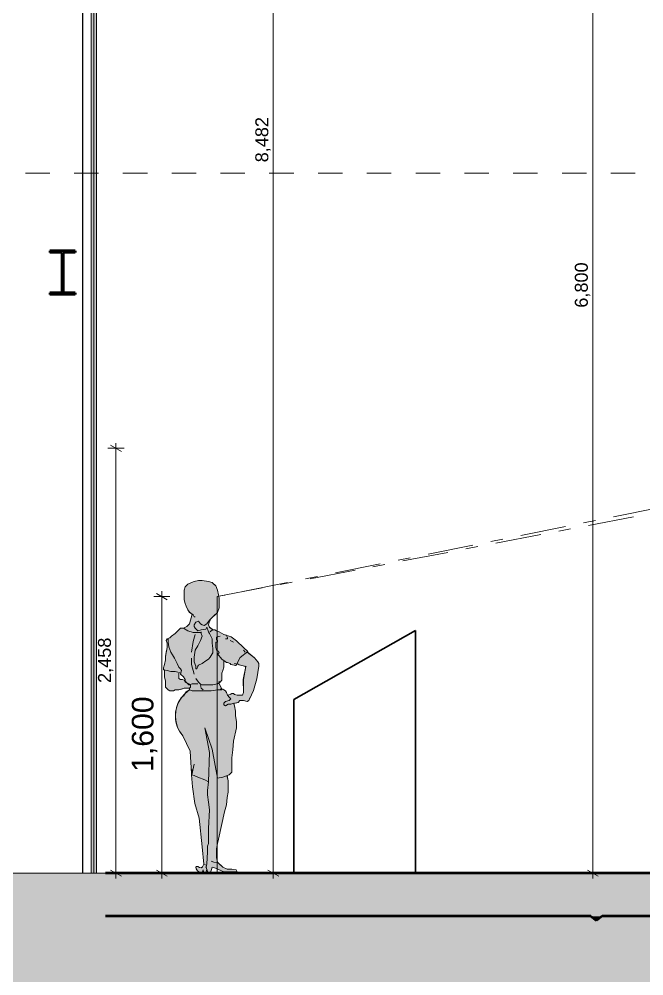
# Model space of a CAD drawing. Header units: millimetres. Extents: x -46868 to 156519, y -87156 to 18123.
# Drawn here: x 122275 to 125888, y -83250 to -77715 of the extents above; entities that cross this region are included whole.
import ezdxf

# ---------------------------------------------------------------- set-up
doc = ezdxf.new("R2010")
doc.units = ezdxf.units.MM
doc.header["$MEASUREMENT"] = 0
for name, pattern in [('Dashed', [2822.222233, 1411.111116, -1411.111116]), ('Double Dashed', [546.805537, 264.583325, -105.833328, 70.555556, -105.833328]), ('Wipeout_Contour', [1000, 0, -1000])]:
    doc.linetypes.add(name, pattern=pattern)
for name, color, linetype, lineweight, true_color in [('0_Pen_No__105', 7, 'Continuous', 15, 0xa6a6a6), ('A-230-M_FLOOR.IFC Import_Pen_No__29', 7, 'Continuous', 50, 0x2a2a2a), ('A-25-M_Wall_Int_Pen_No__107', 7, 'Continuous', 15, 0xa6a6a6), ('A-25-M_Wall_Int_Pen_No__81', 7, 'Continuous', 20, 0x6a6a6a), ('BEAM.IFC Import_Pen_No__104', 7, 'Continuous', 15, 0xa6a6a6), ('BEAM.IFC Import_Pen_No__24', 7, 'Continuous', 50, 0x2a2a2a), ('HATCHING_Pen_No__145', 7, 'Continuous', 0, 0xa6a6a6), ('New_A-35-M_FFE_Loose_Pen_No__53', 7, 'Continuous', 35, 0x444444), ('S-160-M_FOUND.IFC Import_Pen_No__104', 7, 'Continuous', 15, 0xa6a6a6), ('S-160-M_FOUND.IFC Import_Pen_No__24', 7, 'Continuous', 50, 0x2a2a2a), ('S-280-M_STRUCT_FRAME.IFC Import_Pen_No__104', 7, 'Continuous', 15, 0xa6a6a6)]:
    doc.layers.add(name, color=color, linetype=linetype, lineweight=lineweight, true_color=true_color)
for name, color, linetype, lineweight in [('2D Layer_Pen_No__2', 8, 'Continuous', 15), ('A-230-M_FLOOR.IFC Import_Pen_No__160', 5, 'Continuous', 200), ('A-25-M_Wall_Int_Pen_No__1', 7, 'Continuous', 13), ('A-35-M_FFE_Sanitary_Pen_No__1', 7, 'Continuous', 13), ('A-35-M_FFE_Sanitary_Pen_No__87', 8, 'Continuous', 20), ('New_2D Layer_Pen_No__1', 7, 'Continuous', 13), ('New_A-95-D_1_20_Pen_No__1', 7, 'Continuous', 13)]:
    doc.layers.add(name, color=color, linetype=linetype, lineweight=lineweight)
for name, color, linetype in [('A-230-M_FLOOR.IFC Import', 7, 'Continuous'), ('A-25-M_Wall_Int', 7, 'Continuous'), ('A-35-M_FFE_Sanitary', 7, 'Continuous'), ('BEAM.IFC Import', 7, 'Continuous'), ('New_2D Layer', 7, 'Continuous'), ('New_A-35-M_FFE_Loose', 7, 'Continuous'), ('New_A-95-D_1_20', 7, 'Continuous'), ('S-160-M_FOUND.IFC Import', 7, 'Continuous'), ('S-280-M_STRUCT_FRAME.IFC Import', 7, 'Continuous')]:
    doc.layers.add(name, color=color, linetype=linetype)
doc.styles.add('GENERATED_STYLE_2', font='')
doc.styles.get('GENERATED_STYLE_2').set_extended_font_data('Arial')
doc.dimstyles.new('GENERATED_STYLE__4', dxfattribs={"dimtxt": 125, "dimasz": 47.5, "dimexe": 0.18, "dimexo": 327.248559, "dimgap": 0.09, "dimtad": 1, "dimdec": 0, "dimzin": 0, "dimdsep": 46, "dimtxsty": 'GENERATED_STYLE_2', "dimblk": 'ARROWHEAD_2', "dimblk1": 'ARROWHEAD_2', "dimblk2": 'ARROWHEAD_2', "dimcen": 0.09, "dimclrd": 7, "dimclre": 7, "dimclrt": 7, "dimadec": 0, "dimazin": 0, "dimtfac": 1, "dimtdec": 4, "dimtmove": 0, "dimatfit": 3, "dimfxl": 1, "dimtolj": 1, "dimtzin": 0, "dimarcsym": 0})
doc.dimstyles.new('GENERATED_STYLE__6', dxfattribs={"dimtxt": 75, "dimasz": 47.5, "dimexe": 0.18, "dimexo": 225.041708, "dimgap": 0.09, "dimtad": 1, "dimdec": 0, "dimzin": 0, "dimdsep": 46, "dimtxsty": 'GENERATED_STYLE_2', "dimblk": 'ARROWHEAD_2', "dimblk1": 'ARROWHEAD_2', "dimblk2": 'ARROWHEAD_2', "dimcen": 0.09, "dimclrd": 7, "dimclre": 7, "dimclrt": 7, "dimadec": 0, "dimazin": 0, "dimtfac": 1, "dimtdec": 4, "dimtmove": 0, "dimatfit": 3, "dimfxl": 1, "dimtolj": 1, "dimtzin": 0, "dimarcsym": 0})

# ---------------------------------------------------------------- blocks, each defined once
blk = doc.blocks.new('Section Elem_47_1', base_point=(84174.4, -82656))
at = {"color": 254, "linetype": 'Wipeout_Contour', "lineweight": 0, "ltscale": 744212.608901}
blk.add_wipeout([(124568.1, -81251.5), (123863.6, -81651), (123863.6, -82656), (124568.1, -82656), (124568.1, -81256)], dxfattribs=at).dxf.layer = 'New_A-35-M_FFE_Loose'
at = {"layer": 'New_A-35-M_FFE_Loose_Pen_No__53', "linetype": 'Continuous'}
for p, q in [((124568.1, -81251.5), (123863.6, -81651)), ((123863.6, -81651), (123863.6, -82656))]:
    blk.add_line(p, q, dxfattribs=at)
at = {"layer": 'New_A-35-M_FFE_Loose_Pen_No__53', "linetype": 'Continuous', "flags": 128}
blk.add_lwpolyline([(124568.1, -81251.5), (124568.1, -81256), (124568.1, -82656)], dxfattribs=at)
blk = doc.blocks.new('Section Elem_59_1', base_point=(84174.4, -82656))
at = {"layer": 'A-25-M_Wall_Int_Pen_No__107', "linetype": 'Continuous'}
for points in [[(122691.3, -82656), (122706.3, -82656), (122706.3, -74422.5), (122691.3, -74422.5)], [(122706.3, -82656), (122721.3, -82656), (122721.3, -74422.5), (122706.3, -74422.5)]]:
    blk.add_hatch(color=256, dxfattribs=at).paths.add_polyline_path(points)
at = {"layer": 'A-25-M_Wall_Int_Pen_No__81', "linetype": 'Continuous', "lineweight": 0, "true_color": 0x353535}
blk.add_hatch(color=250, dxfattribs=at).paths.add_polyline_path([(122690.3, -82656), (122691.3, -82656), (122691.3, -74422.5), (122690.3, -74422.5)])
at = {"layer": 'A-25-M_Wall_Int_Pen_No__1', "linetype": 'Continuous'}
blk.add_line((122721.3, -74422.5), (122721.3, -82656), dxfattribs=at)
at = {"color": 254, "linetype": 'Wipeout_Contour', "lineweight": 0, "ltscale": 582785.976754}
blk.add_wipeout([(122642.3, -82656), (122690.3, -82656), (122690.3, -74422.5), (122642.3, -74422.5)], dxfattribs=at).dxf.layer = 'A-25-M_Wall_Int'
at = {"layer": 'A-25-M_Wall_Int_Pen_No__81', "linetype": 'Continuous', "lineweight": 0, "true_color": 0x353535}
blk.add_hatch(color=250, dxfattribs=at).paths.add_polyline_path([(122641.3, -74422.5), (122641.3, -82656), (122642.3, -82656), (122642.3, -74422.5)])
at = {"layer": 'A-25-M_Wall_Int_Pen_No__1', "linetype": 'Continuous'}
for p, q in [((122641.3, -74422.5), (122641.3, -82656)), ((122642.3, -74422.5), (122642.3, -82656)), ((122690.3, -74422.5), (122690.3, -82656)), ((122691.3, -74422.5), (122691.3, -82656)), ((122706.3, -74422.5), (122706.3, -82656))]:
    blk.add_line(p, q, dxfattribs=at)
at = {"layer": 'A-25-M_Wall_Int_Pen_No__1', "linetype": 'Continuous', "flags": 128}
blk.add_lwpolyline([(122721.3, -82656), (122706.3, -82656), (122691.3, -82656), (122690.3, -82656), (122642.3, -82656), (122641.3, -82656)], dxfattribs=at)
blk = doc.blocks.new('Section Elem_75_1', base_point=(84174.4, -82656))
at = {"layer": 'S-160-M_FOUND.IFC Import_Pen_No__104', "linetype": 'Continuous', "lineweight": 0, "true_color": 0x535353}
blk.add_hatch(color=251, dxfattribs=at).paths.add_polyline_path([(125648, -82906), (125580.6, -82906), (125614.3, -82929.9)])
at = {"layer": 'S-160-M_FOUND.IFC Import_Pen_No__24', "linetype": 'Continuous'}
for p in [(125580.6, -82906), (125648, -82906)]:
    blk.add_line(p, (125614.3, -82929.9), dxfattribs=at)
blk = doc.blocks.new('Section Elem_78_1', base_point=(84174.4, -82656))
at = {"layer": 'S-160-M_FOUND.IFC Import_Pen_No__104', "linetype": 'Continuous', "lineweight": 0, "true_color": 0x535353}
blk.add_hatch(color=251, dxfattribs=at).paths.add_polyline_path([(122274.5, -83156), (122774.5, -83156), (122774.5, -82656), (122274.5, -82656)])
blk = doc.blocks.new('Section Elem_80_1', base_point=(84174.4, -82656))
at = {"color": 254, "linetype": 'Wipeout_Contour', "lineweight": 0, "ltscale": 592860.864343}
blk.add_wipeout([(122774.5, -83156), (122774.6, -83156), (122774.6, -82906), (122774.5, -82906)], dxfattribs=at).dxf.layer = 'S-280-M_STRUCT_FRAME.IFC Import'
at = {"layer": 'S-280-M_STRUCT_FRAME.IFC Import_Pen_No__104', "linetype": 'Continuous', "lineweight": 0, "true_color": 0x535353}
blk.add_hatch(color=251, dxfattribs=at).paths.add_polyline_path([(122274.5, -82656), (122274.5, -83156), (122774.5, -83156), (122774.5, -82656)])
blk = doc.blocks.new('Section Elem_81_1', base_point=(84174.4, -82656))
at = {"layer": 'A-230-M_FLOOR.IFC Import_Pen_No__160', "linetype": 'Continuous', "lineweight": 0, "true_color": 0x00007f}
blk.add_hatch(color=176, dxfattribs=at).paths.add_polyline_path([(122774.5, -82906), (137758.3, -82906), (137758.3, -82656), (122774.5, -82656)])
at = {"layer": 'A-230-M_FLOOR.IFC Import_Pen_No__29', "linetype": 'Continuous'}
for p, q in [((123863.6, -82656), (122774.5, -82656)), ((124568.1, -82656), (123863.6, -82656)), ((129712.9, -82656), (124568.1, -82656)), ((125580.6, -82906), (122774.5, -82906)), ((137758.3, -82906), (125648, -82906))]:
    blk.add_line(p, q, dxfattribs=at)
blk = doc.blocks.new('Section Elem_122_1', base_point=(84174.4, -82656))
at = {"layer": 'BEAM.IFC Import_Pen_No__24', "linetype": 'Continuous'}
for p, q in [((122452.2, -79056), (122452.2, -79064.6)), ((122522.3, -79064.6), (122452.2, -79064.6)), ((122522.3, -79064.6), (122522.3, -79298.8)), ((122528.3, -79064.6), (122528.3, -79298.8)), ((122452.2, -79298.8), (122452.2, -79307.4)), ((122522.3, -79298.8), (122452.2, -79298.8))]:
    blk.add_line(p, q, dxfattribs=at)
at = {"color": 254, "linetype": 'Wipeout_Contour', "lineweight": 0, "ltscale": 583518.902699}
blk.add_wipeout([(122598.3, -79056), (122598.3, -79064.6), (122598.4, -79064.6), (122598.4, -79056)], dxfattribs=at).dxf.layer = 'BEAM.IFC Import'
at = {"color": 254, "linetype": 'Wipeout_Contour', "lineweight": 0, "ltscale": 584045.820317}
blk.add_wipeout([(122598.4, -79298.8), (122598.3, -79298.8), (122598.3, -79307.4), (122598.4, -79307.4)], dxfattribs=at).dxf.layer = 'BEAM.IFC Import'
at = {"layer": 'BEAM.IFC Import_Pen_No__104', "linetype": 'Continuous', "lineweight": 0, "true_color": 0x292929}
blk.add_hatch(color=250, dxfattribs=at).paths.add_polyline_path([(122452.2, -79298.8), (122452.2, -79307.4), (122598.3, -79307.4), (122598.3, -79298.8), (122528.3, -79298.8), (122528.3, -79064.6), (122598.3, -79064.6), (122598.3, -79056), (122452.2, -79056), (122452.2, -79064.6), (122522.3, -79064.6), (122522.3, -79298.8)])
at = {"layer": 'BEAM.IFC Import_Pen_No__24', "linetype": 'Continuous'}
for p, q in [((122598.3, -79056), (122452.2, -79056)), ((122598.3, -79064.6), (122528.3, -79064.6)), ((122598.3, -79056), (122598.3, -79064.6)), ((122598.3, -79307.4), (122452.2, -79307.4)), ((122598.3, -79298.8), (122528.3, -79298.8)), ((122598.3, -79298.8), (122598.3, -79307.4))]:
    blk.add_line(p, q, dxfattribs=at)
blk = doc.blocks.new('Woman 1 Contour 19[1]_1', base_point=(123365.2, -82656))
at = {"layer": 'A-35-M_FFE_Sanitary', "linetype": 'Continuous', "lineweight": 0, "true_color": 0x000000}
h = blk.add_hatch(color=178, dxfattribs=at)
h.paths.add_polyline_path([(123510, -81943.5), (123504.8, -81989.5), (123504.8, -82071.1), (123489.2, -82086.4), (123477.7, -82091.3), (123484, -82122.2), (123484, -82188.5), (123478.8, -82219.2), (123473.6, -82260), (123463.2, -82300.8), (123426.8, -82459.1), (123421.6, -82484.6), (123416.4, -82515.2), (123416.4, -82566.3), (123421.6, -82591.8), (123452.7, -82622.4), (123478.7, -82632.6), (123504.7, -82632.6), (123530.7, -82637.7), (123535.9, -82648), (123457.9, -82647.9), (123411.2, -82627.5), (123390.4, -82622.4), (123381.3, -82653.5), (123366.5, -82653.5), (123360.5, -82633), (123353.9, -82656), (123341.9, -82656), (123339.5, -82646.2), (123333.7, -82648.4), (123331.4, -82654.2), (123317.9, -82649.6), (123306.5, -82642.6), (123299.4, -82630.8), (123297.5, -82622.5), (123300.1, -82617.3), (123308.5, -82617), (123318.2, -82623.8), (123328.6, -82624.8), (123335.9, -82619.1), (123342.9, -82604.5), (123332.5, -82503.6), (123316.1, -82338.1), (123290.9, -82253.4), (123276.6, -82156.4), (123271, -82086.4), (123272.2, -82079.2), (123264.7, -81949.8), (123221.3, -81862.2), (123203.8, -81838), (123190.6, -81811.3), (123182, -81782.8), (123178.3, -81753.3), (123179.7, -81723.6), (123186, -81694.5), (123197.1, -81666.9), (123212.7, -81641.4), (123232.4, -81618.9), (123239.9, -81606.6), (123260.7, -81596.4), (123260.7, -81586.1), (123229.5, -81586.1), (123198.3, -81596.3), (123177.6, -81596.3), (123167.2, -81601.4), (123146.4, -81601.4), (123136, -81596.3), (123120.4, -81581), (123120.4, -81545.3), (123115.2, -81519.8), (123115.2, -81480.2), (123110, -81478.9), (123110, -81468.7), (123115.2, -81448.3), (123120.4, -81422.8), (123120.4, -81402.3), (123130.9, -81351.3), (123130.9, -81325.8), (123125.7, -81310.5), (123130.9, -81300.3), (123146.5, -81295.2), (123156.8, -81285), (123177.6, -81269.6), (123208.8, -81239), (123224.4, -81239), (123245.2, -81228.8), (123260.8, -81213.5), (123275, -81157.6), (123260.8, -81147.2), (123250.4, -81131.8), (123240, -81111.4), (123234.8, -81096.1), (123229.6, -81075.7), (123229.7, -81019.5), (123234.9, -80999.1), (123250.5, -80983.8), (123271.2, -80973.6), (123286.8, -80968.5), (123312.8, -80963.4), (123333.6, -80963.4), (123370, -80968.5), (123390.8, -80973.6), (123411.5, -80994.1), (123421.9, -81019.6), (123427.1, -81045.1), (123432.3, -81065.5), (123432.3, -81121.7), (123421.9, -81147.2), (123378.9, -81189.4), (123380.3, -81193.1), (123375.1, -81198.2), (123369.9, -81218.6), (123375.1, -81234), (123390.7, -81244.2), (123395.9, -81249.3), (123406.3, -81249.3), (123416.7, -81254.4), (123432.3, -81259.5), (123458.2, -81274.8), (123500.6, -81288.1), (123531.3, -81312.5), (123573.9, -81353), (123597.4, -81374.2), (123594.2, -81376.7), (123636, -81409.5), (123655.7, -81433.1), (123660.9, -81443.3), (123660.9, -81458.6), (123649.2, -81531.7), (123629.9, -81600.3), (123606.3, -81650), (123603.7, -81657.7), (123593.3, -81662.8), (123572.5, -81657.7), (123551.7, -81657.7), (123541.3, -81667.9), (123515.7, -81674.2), (123520.5, -81688.3), (123525.7, -81718.9), (123525.7, -81744.4), (123530.9, -81780.2), (123530.9, -81815.9), (123515.3, -81892.5)])
h.paths.add_polyline_path([(123567.3, -81627.1), (123572.5, -81611.7), (123571.3, -81536.1), (123585.5, -81461.2), (123547, -81450), (123535, -81443.5), (123528.8, -81455.5), (123499.8, -81448.4), (123494.6, -81443.3), (123479, -81438.2), (123473.8, -81438.2), (123458.2, -81425.9), (123458.2, -81463.7), (123453, -81484.1), (123447.8, -81499.4), (123447.8, -81540.2), (123437.4, -81550.5), (123432.2, -81553.9), (123432.2, -81560.7), (123442.6, -81581.1), (123446, -81591.3), (123453, -81591.3), (123458.2, -81596.4), (123468.6, -81601.5), (123473.8, -81611.7), (123478.9, -81627), (123480.7, -81628.7), (123504.9, -81616.8), (123515.3, -81616.8), (123520.5, -81621.9), (123536.1, -81627)], flags=0)
h.paths.add_polyline_path([(123245.1, -81555.5), (123234.7, -81545.3), (123234.7, -81535.1), (123224.3, -81519.8), (123208.8, -81504.5), (123210, -81499.7), (123198.4, -81496), (123198.4, -81530), (123208.8, -81535.1), (123219.1, -81535.1), (123229.5, -81540.2), (123234.7, -81550.4)], flags=0)
at = {"layer": 'A-35-M_FFE_Sanitary_Pen_No__1', "linetype": 'Continuous'}
for p, q in [((123250.5, -80983.8), (123271.2, -80973.6)), ((123250.5, -80983.8), (123271.2, -80973.6)), ((123271.2, -80973.6), (123286.8, -80968.5)), ((123271.2, -80973.6), (123286.8, -80968.5)), ((123286.8, -80968.5), (123312.8, -80963.4)), ((123286.8, -80968.5), (123312.8, -80963.4)), ((123312.8, -80963.4), (123333.6, -80963.4)), ((123312.8, -80963.4), (123333.6, -80963.4)), ((123333.6, -80963.4), (123370, -80968.5)), ((123333.6, -80963.4), (123370, -80968.5)), ((123370, -80968.5), (123390.8, -80973.6)), ((123370, -80968.5), (123390.8, -80973.6)), ((123390.8, -80973.6), (123411.5, -80994.1)), ((123390.8, -80973.6), (123401.2, -80983.8)), ((123229.6, -81075.7), (123229.7, -81019.5)), ((123229.7, -81019.5), (123234.9, -80999.1)), ((123229.7, -81019.5), (123234.9, -80999.1)), ((123229.7, -81050.1), (123229.7, -81019.5)), ((123234.9, -80999.1), (123250.5, -80983.8)), ((123234.9, -80999.1), (123250.5, -80983.8)), ((123401.2, -80983.8), (123411.5, -80994)), ((123411.5, -80994), (123421.9, -81019.5)), ((123411.5, -80994.1), (123421.9, -81019.6)), ((123421.9, -81019.5), (123427.1, -81045.1)), ((123421.9, -81019.6), (123427.1, -81045.1)), ((123229.6, -81075.6), (123229.7, -81050.1)), ((123234.8, -81096.1), (123229.6, -81075.6)), ((123234.8, -81096.1), (123229.6, -81075.7)), ((123427.1, -81045.1), (123432.3, -81065.5)), ((123427.1, -81045.1), (123432.3, -81065.5)), ((123432.3, -81065.5), (123432.3, -81121.7)), ((123432.3, -81065.5), (123432.3, -81096.1)), ((123240, -81111.4), (123234.8, -81096.1)), ((123240, -81111.4), (123234.8, -81096.1)), ((123250.4, -81131.8), (123240, -81111.4)), ((123250.4, -81131.8), (123240, -81111.4)), ((123260.8, -81147.2), (123250.4, -81131.8)), ((123260.8, -81147.1), (123250.4, -81131.8)), ((123281.6, -81162.4), (123260.8, -81147.1)), ((123275, -81157.6), (123260.8, -81147.2)), ((123421.9, -81147.2), (123378.9, -81189.4)), ((123421.9, -81147.2), (123401.1, -81167.6)), ((123432.3, -81121.6), (123421.9, -81147.2)), ((123432.3, -81121.7), (123421.9, -81147.2)), ((123432.3, -81096.1), (123432.3, -81121.6)), ((123260.8, -81213.5), (123275, -81157.6)), ((123260.8, -81213.5), (123266, -81193.1)), ((123266, -81193.1), (123271.2, -81172.6)), ((123286.8, -81172.6), (123281.6, -81162.4)), ((123292, -81172.6), (123286.8, -81172.6)), ((123297.2, -81203.3), (123286.8, -81218.6)), ((123312.8, -81198.2), (123297.2, -81203.3)), ((123323.2, -81213.5), (123312.8, -81198.2)), ((123375.1, -81193.1), (123359.5, -81213.5)), ((123375.1, -81198.2), (123369.9, -81218.6)), ((123375.1, -81198.2), (123369.9, -81218.6)), ((123401.1, -81167.6), (123375.1, -81193.1)), ((123380.3, -81193.1), (123375.1, -81198.2)), ((123380.3, -81193.1), (123375.1, -81198.2)), ((123378.9, -81189.4), (123380.3, -81193.1)), ((123177.6, -81269.6), (123208.8, -81239)), ((123177.6, -81269.6), (123193.2, -81254.3)), ((123193.2, -81254.3), (123198.4, -81249.2)), ((123198.4, -81249.2), (123208.8, -81239)), ((123208.8, -81239), (123224.4, -81239)), ((123224.4, -81239), (123245.2, -81228.8)), ((123224.4, -81239), (123245.2, -81228.8)), ((123250.4, -81254.3), (123224.4, -81239)), ((123245.2, -81228.8), (123260.8, -81213.5)), ((123245.2, -81228.8), (123260.8, -81213.5)), ((123281.6, -81264.5), (123250.4, -81254.3)), ((123286.8, -81218.6), (123286.8, -81228.8)), ((123286.8, -81228.8), (123292, -81239)), ((123292, -81239), (123307.6, -81254.3)), ((123307.6, -81254.3), (123328.3, -81249.2)), ((123333.5, -81218.6), (123323.2, -81213.5)), ((123328.3, -81249.2), (123354.3, -81244.1)), ((123343.9, -81223.7), (123333.5, -81218.6)), ((123359.5, -81213.5), (123343.9, -81223.7)), ((123354.3, -81244.1), (123359.5, -81233.9)), ((123359.5, -81233.9), (123369.9, -81259.4)), ((123369.9, -81218.6), (123375.1, -81234)), ((123369.9, -81218.6), (123375.1, -81233.9)), ((123375.1, -81233.9), (123390.7, -81244.1)), ((123375.1, -81234), (123390.7, -81244.2)), ((123385.5, -81254.3), (123380.3, -81259.4)), ((123395.9, -81249.2), (123385.5, -81254.3)), ((123390.7, -81244.1), (123395.9, -81249.2)), ((123390.7, -81244.2), (123395.9, -81249.3)), ((123395.9, -81249.3), (123406.3, -81249.3)), ((123406.3, -81249.2), (123416.7, -81254.3)), ((123406.3, -81249.3), (123416.7, -81254.4)), ((123416.7, -81254.3), (123432.3, -81259.5)), ((123416.7, -81254.4), (123432.3, -81259.5)), ((123130.9, -81300.2), (123125.7, -81310.4)), ((123125.7, -81310.5), (123130.9, -81300.3)), ((123125.7, -81310.4), (123130.8, -81325.7)), ((123130.9, -81325.8), (123125.7, -81310.5)), ((123130.9, -81300.3), (123146.5, -81295.2)), ((123136.1, -81305.3), (123130.9, -81300.2)), ((123136, -81320.6), (123136.1, -81305.3)), ((123146.4, -81295.1), (123156.8, -81284.9)), ((123146.5, -81295.2), (123156.8, -81285)), ((123156.8, -81285), (123177.6, -81269.6)), ((123156.8, -81284.9), (123177.6, -81269.6)), ((123297.2, -81264.5), (123281.6, -81264.5)), ((123292, -81274.7), (123281.6, -81315.6)), ((123323.1, -81264.5), (123297.2, -81264.5)), ((123307.5, -81341.1), (123323.1, -81310.5)), ((123323.1, -81310.5), (123333.5, -81285)), ((123328.3, -81269.6), (123328.3, -81259.4)), ((123333.5, -81285), (123328.3, -81269.6)), ((123369.9, -81259.4), (123375.1, -81269.7)), ((123375.1, -81269.7), (123390.7, -81300.3)), ((123390.7, -81300.3), (123390.7, -81325.8)), ((123416.7, -81290.1), (123437.5, -81285)), ((123416.7, -81305.4), (123416.7, -81290.1)), ((123421.9, -81310.5), (123416.7, -81305.4)), ((123421.9, -81320.7), (123421.9, -81310.5)), ((123432.3, -81259.5), (123458.2, -81274.8)), ((123432.3, -81259.5), (123458.2, -81274.8)), ((123458.2, -81274.8), (123500.6, -81288.1)), ((123458.2, -81274.8), (123500.6, -81288)), ((123458.2, -81274.8), (123473.8, -81279.9)), ((123479, -81300.3), (123468.6, -81300.3)), ((123473.8, -81279.9), (123479, -81295.2)), ((123479, -81295.2), (123479, -81300.3)), ((123494.6, -81310.5), (123515.4, -81320.7)), ((123500.6, -81288), (123531.3, -81312.5)), ((123500.6, -81288.1), (123531.3, -81312.5)), ((123531.3, -81312.5), (123573.9, -81353)), ((123531.3, -81312.5), (123573.9, -81352.9)), ((123120.4, -81402.3), (123130.9, -81351.3)), ((123130.8, -81351.3), (123125.6, -81376.8)), ((123130.8, -81325.7), (123130.8, -81351.3)), ((123130.9, -81351.3), (123130.9, -81325.8)), ((123141.2, -81346.2), (123136, -81320.6)), ((123151.6, -81376.8), (123141.2, -81346.2)), ((123281.6, -81315.6), (123271.1, -81376.8)), ((123286.7, -81407.5), (123291.9, -81366.6)), ((123291.9, -81366.6), (123307.5, -81341.1)), ((123390.7, -81325.8), (123395.9, -81356.4)), ((123395.9, -81356.4), (123395.9, -81382)), ((123411.5, -81336), (123411.5, -81320.7)), ((123411.5, -81320.7), (123421.9, -81320.7)), ((123411.5, -81351.3), (123411.5, -81336)), ((123416.7, -81366.7), (123411.5, -81351.3)), ((123427, -81371.8), (123416.7, -81366.7)), ((123572.6, -81366.7), (123582.9, -81376.9)), ((123573.9, -81352.9), (123597.4, -81374.2)), ((123573.9, -81353), (123597.4, -81374.2)), ((123120.4, -81422.7), (123115.2, -81448.3)), ((123115.2, -81448.3), (123120.4, -81422.8)), ((123125.6, -81376.8), (123120.4, -81402.3)), ((123120.4, -81422.8), (123120.4, -81402.3)), ((123120.4, -81402.3), (123120.4, -81422.7)), ((123162, -81392.1), (123151.6, -81376.8)), ((123172.4, -81412.5), (123162, -81392.1)), ((123188, -81443.2), (123172.4, -81412.5)), ((123271.1, -81412.6), (123271.1, -81448.3)), ((123286.7, -81433), (123286.7, -81407.5)), ((123369.9, -81417.7), (123354.3, -81427.9)), ((123380.3, -81407.5), (123369.9, -81417.7)), ((123390.7, -81387.1), (123380.3, -81407.5)), ((123395.9, -81382), (123390.7, -81387.1)), ((123421.8, -81387.1), (123432.2, -81382)), ((123447.8, -81417.7), (123421.8, -81387.1)), ((123432.2, -81382), (123427, -81371.8)), ((123473.8, -81438.1), (123447.8, -81417.7)), ((123552.9, -81408.2), (123528, -81457)), ((123597.4, -81374.2), (123552.9, -81408.2)), ((123597.4, -81374.2), (123594.2, -81376.7)), ((123594.2, -81376.6), (123636, -81409.5)), ((123594.2, -81376.7), (123636, -81409.5)), ((123636, -81409.5), (123655.7, -81433.1)), ((123636, -81409.5), (123655.7, -81433.1)), ((123110, -81468.7), (123115.2, -81448.3)), ((123115.2, -81448.3), (123110, -81468.7)), ((123110, -81478.9), (123110, -81468.7)), ((123110, -81468.7), (123110, -81478.9)), ((123115.2, -81480.2), (123110, -81478.9)), ((123110, -81478.9), (123130.8, -81484)), ((123115.2, -81519.8), (123115.2, -81480.2)), ((123198.4, -81463.6), (123188, -81443.2)), ((123208.8, -81473.8), (123198.4, -81463.6)), ((123214, -81484), (123208.8, -81473.8)), ((123271.1, -81448.3), (123286.7, -81504.4)), ((123297.1, -81458.5), (123286.7, -81433)), ((123297.1, -81473.8), (123297.1, -81458.5)), ((123302.3, -81473.8), (123297.1, -81473.8)), ((123307.5, -81458.5), (123302.3, -81473.8)), ((123312.7, -81453.4), (123307.5, -81458.5)), ((123333.5, -81443.2), (123312.7, -81453.4)), ((123354.3, -81427.9), (123333.5, -81443.2)), ((123458.2, -81463.7), (123453, -81484.1)), ((123453, -81484.1), (123458.2, -81463.7)), ((123458.2, -81425.9), (123458.2, -81463.7)), ((123473.8, -81438.2), (123458.2, -81425.9)), ((123458.2, -81463.7), (123458.2, -81448.3)), ((123479, -81438.1), (123473.8, -81438.1)), ((123479, -81438.2), (123473.8, -81438.2)), ((123494.6, -81443.2), (123479, -81438.1)), ((123494.6, -81443.3), (123479, -81438.2)), ((123499.8, -81448.3), (123494.6, -81443.2)), ((123499.8, -81448.4), (123494.6, -81443.3)), ((123520.6, -81453.5), (123499.8, -81448.3)), ((123528.8, -81455.5), (123499.8, -81448.4)), ((123520.6, -81443.2), (123525.8, -81443.2)), ((123535, -81443.5), (123528.8, -81455.5)), ((123547, -81450), (123535, -81443.4)), ((123547, -81450), (123535, -81443.5)), ((123585.5, -81461.2), (123547, -81450)), ((123585.5, -81461.1), (123547, -81450)), ((123571.3, -81536.1), (123585.5, -81461.2)), ((123585.5, -81461.1), (123571.4, -81536.1)), ((123588.1, -81458.6), (123582.9, -81463.7)), ((123660.9, -81458.6), (123649.2, -81531.7)), ((123660.9, -81458.6), (123649.3, -81531.6)), ((123655.7, -81433.1), (123660.9, -81443.3)), ((123660.9, -81443.3), (123655.7, -81433.1)), ((123660.9, -81443.3), (123660.9, -81458.6)), ((123660.9, -81458.6), (123660.9, -81443.3)), ((123115.2, -81499.3), (123115.2, -81489.1)), ((123115.2, -81519.7), (123115.2, -81499.3)), ((123120.4, -81545.2), (123115.2, -81519.7)), ((123120.4, -81545.3), (123115.2, -81519.8)), ((123130.8, -81484), (123151.6, -81489.1)), ((123151.6, -81489.1), (123177.6, -81489.1)), ((123177.6, -81489.1), (123193.2, -81494.2)), ((123198.4, -81496), (123198.4, -81530)), ((123210, -81499.7), (123198.4, -81496)), ((123198.4, -81504.4), (123198.4, -81509.5)), ((123198.4, -81509.5), (123198.4, -81530)), ((123198.4, -81530), (123208.8, -81535.1)), ((123198.4, -81530), (123208.7, -81535.1)), ((123208.7, -81535.1), (123219.1, -81535.1)), ((123208.8, -81504.4), (123214, -81484)), ((123208.8, -81504.5), (123210, -81499.7)), ((123224.3, -81519.7), (123208.8, -81504.4)), ((123224.3, -81519.8), (123208.8, -81504.5)), ((123208.8, -81535.1), (123219.1, -81535.1)), ((123219.1, -81535.1), (123229.5, -81540.2)), ((123219.1, -81535.1), (123229.5, -81540.2)), ((123234.7, -81535.1), (123224.3, -81519.7)), ((123234.7, -81535.1), (123224.3, -81519.8)), ((123234.7, -81545.3), (123234.7, -81535.1)), ((123234.7, -81545.3), (123234.7, -81535.1)), ((123297.1, -81530), (123312.7, -81550.4)), ((123453, -81484.1), (123447.8, -81499.4)), ((123447.8, -81499.4), (123453, -81484.1)), ((123447.8, -81499.4), (123447.8, -81540.2)), ((123447.8, -81524.9), (123447.8, -81499.4)), ((123447.8, -81540.2), (123447.8, -81524.9)), ((123649.3, -81531.6), (123629.9, -81600.3)), ((123649.2, -81531.7), (123629.9, -81600.3)), ((123120.4, -81565.7), (123120.4, -81545.2)), ((123120.4, -81581), (123120.4, -81545.3)), ((123120.4, -81581), (123120.4, -81565.7)), ((123136, -81596.3), (123120.4, -81581)), ((123136, -81596.3), (123120.4, -81581)), ((123229.5, -81586.1), (123198.3, -81596.3)), ((123229.5, -81586.1), (123213.9, -81591.2)), ((123229.5, -81540.2), (123234.7, -81550.4)), ((123229.5, -81540.2), (123234.7, -81550.4)), ((123260.7, -81586.1), (123229.5, -81586.1)), ((123250.3, -81586.1), (123229.5, -81586.1)), ((123245.1, -81555.5), (123234.7, -81545.3)), ((123245.1, -81555.5), (123234.7, -81545.3)), ((123234.7, -81550.4), (123245.1, -81555.5)), ((123234.7, -81550.4), (123255.5, -81560.6)), ((123255.5, -81565.7), (123245.1, -81555.5)), ((123260.7, -81586.1), (123250.3, -81586.1)), ((123255.5, -81560.6), (123265.9, -81570.8)), ((123276.3, -81560.6), (123255.5, -81565.7)), ((123265.9, -81581), (123260.7, -81586.1)), ((123260.7, -81596.4), (123260.7, -81586.1)), ((123265.9, -81570.8), (123265.9, -81581)), ((123286.7, -81560.6), (123276.3, -81560.6)), ((123307.5, -81560.6), (123286.7, -81560.6)), ((123312.7, -81550.4), (123328.3, -81565.7)), ((123328.3, -81586.1), (123323.1, -81570.8)), ((123328.3, -81565.7), (123333.5, -81565.7)), ((123338.6, -81596.3), (123328.3, -81586.1)), ((123333.5, -81565.7), (123354.2, -81565.7)), ((123354.2, -81565.7), (123380.2, -81565.7)), ((123380.2, -81565.7), (123395.8, -81565.7)), ((123395.8, -81565.7), (123421.8, -81560.6)), ((123421.8, -81560.6), (123437.4, -81550.4)), ((123432.2, -81560.6), (123432.2, -81545.3)), ((123437.4, -81550.5), (123432.2, -81553.9)), ((123432.2, -81553.9), (123432.2, -81560.7)), ((123442.6, -81581.1), (123432.2, -81560.6)), ((123432.2, -81560.7), (123442.6, -81581.1)), ((123447.8, -81540.2), (123437.4, -81550.5)), ((123437.4, -81550.4), (123447.8, -81540.2)), ((123442.6, -81581.1), (123446, -81591.3)), ((123447.8, -81596.4), (123442.6, -81581.1)), ((123572.5, -81611.7), (123571.3, -81536.1)), ((123571.4, -81536.1), (123572.5, -81611.7)), ((123146.4, -81601.4), (123136, -81596.3)), ((123146.4, -81601.4), (123136, -81596.3)), ((123167.2, -81601.4), (123146.4, -81601.4)), ((123151.6, -81601.4), (123146.4, -81601.4)), ((123167.2, -81601.4), (123151.6, -81601.4)), ((123177.6, -81596.3), (123167.2, -81601.4)), ((123177.6, -81596.3), (123167.2, -81601.4)), ((123198.3, -81596.3), (123177.6, -81596.3)), ((123187.9, -81596.3), (123177.6, -81596.3)), ((123198.3, -81596.3), (123187.9, -81596.3)), ((123197.1, -81666.9), (123212.7, -81641.4)), ((123213.9, -81591.2), (123198.3, -81596.3)), ((123216.6, -81636.3), (123203.7, -81654.9)), ((123212.7, -81641.4), (123232.4, -81618.9)), ((123232.1, -81619.3), (123216.6, -81636.3)), ((123224.3, -81632.1), (123239.9, -81606.5)), ((123260.7, -81596.3), (123232.1, -81619.3)), ((123232.4, -81618.9), (123239.9, -81606.6)), ((123239.9, -81606.5), (123260.7, -81596.3)), ((123239.9, -81606.6), (123260.7, -81596.4)), ((123260.7, -81596.3), (123276.3, -81601.4)), ((123276.3, -81601.4), (123291.9, -81601.4)), ((123291.9, -81601.4), (123317.9, -81601.4)), ((123317.9, -81601.4), (123333.5, -81601.4)), ((123333.5, -81601.4), (123349, -81601.5)), ((123349, -81601.5), (123385.4, -81601.5)), ((123385.4, -81601.5), (123421.8, -81596.4)), ((123421.8, -81596.4), (123447.8, -81596.4)), ((123437.4, -81591.3), (123453, -81591.3)), ((123446, -81591.3), (123453, -81591.3)), ((123453, -81591.3), (123458.2, -81596.4)), ((123453, -81591.3), (123458.2, -81596.4)), ((123458.2, -81596.4), (123468.6, -81601.5)), ((123458.2, -81596.4), (123468.6, -81601.5)), ((123468.6, -81601.5), (123473.8, -81611.7)), ((123468.6, -81601.5), (123473.8, -81611.7)), ((123473.8, -81611.7), (123478.9, -81627)), ((123473.8, -81611.7), (123478.9, -81627)), ((123478.9, -81627), (123480.7, -81628.7)), ((123478.9, -81627), (123489.3, -81637.2)), ((123480.7, -81628.7), (123504.9, -81616.8)), ((123489.3, -81637.2), (123499.7, -81647.4)), ((123504.9, -81616.8), (123494.5, -81621.9)), ((123504.9, -81616.8), (123515.3, -81616.8)), ((123515.3, -81616.8), (123504.9, -81616.8)), ((123515.3, -81616.8), (123520.5, -81621.9)), ((123520.5, -81621.9), (123515.3, -81616.8)), ((123520.5, -81621.9), (123536.1, -81627)), ((123536.1, -81627), (123520.5, -81621.9)), ((123536.1, -81627), (123567.3, -81627.1)), ((123551.7, -81627), (123536.1, -81627)), ((123567.3, -81627), (123551.7, -81627)), ((123567.3, -81627.1), (123572.5, -81611.7)), ((123572.5, -81611.7), (123567.3, -81627)), ((123603.7, -81657.7), (123608.9, -81642.4)), ((123629.9, -81600.3), (123606.3, -81650)), ((123629.9, -81600.3), (123606.3, -81650)), ((123179.7, -81723.6), (123186, -81694.5)), ((123185, -81697.8), (123180, -81721.2)), ((123193.3, -81674.9), (123185, -81697.8)), ((123186, -81694.5), (123197.1, -81666.9)), ((123203.7, -81654.9), (123193.3, -81674.9)), ((123468.5, -81662.7), (123458.2, -81672.9)), ((123458.2, -81672.9), (123458.2, -81683.2)), ((123458.2, -81683.2), (123468.5, -81688.3)), ((123489.3, -81657.6), (123468.5, -81662.7)), ((123468.5, -81688.3), (123484.1, -81678.1)), ((123484.1, -81678.1), (123499.7, -81678.1)), ((123499.7, -81647.4), (123489.3, -81657.6)), ((123499.7, -81678.1), (123515.3, -81673)), ((123515.3, -81673), (123520.5, -81688.3)), ((123541.3, -81667.9), (123515.7, -81674.2)), ((123515.7, -81674.2), (123520.5, -81688.3)), ((123520.5, -81673), (123541.3, -81667.9)), ((123520.5, -81688.3), (123525.7, -81718.9)), ((123520.5, -81688.3), (123525.7, -81718.9)), ((123551.7, -81657.7), (123541.3, -81667.9)), ((123541.3, -81667.9), (123551.7, -81657.7)), ((123572.5, -81657.7), (123551.7, -81657.7)), ((123551.7, -81657.7), (123572.5, -81657.7)), ((123593.3, -81662.8), (123572.5, -81657.7)), ((123572.5, -81657.7), (123593.3, -81662.8)), ((123603.7, -81657.7), (123593.3, -81662.8)), ((123593.3, -81662.8), (123603.7, -81657.7)), ((123606.3, -81650), (123603.7, -81657.7)), ((123180, -81721.2), (123178.2, -81743.5)), ((123178.2, -81743.5), (123179.3, -81766.4)), ((123178.3, -81753.3), (123179.7, -81723.6)), ((123182, -81782.8), (123178.3, -81753.3)), ((123525.7, -81718.9), (123525.7, -81744.4)), ((123525.7, -81718.9), (123525.7, -81744.4)), ((123525.7, -81744.4), (123530.9, -81780.2)), ((123525.7, -81744.4), (123530.9, -81780.2)), ((123179.3, -81766.4), (123183.4, -81789)), ((123190.6, -81811.3), (123182, -81782.8)), ((123183.4, -81789), (123191.1, -81812.6)), ((123203.8, -81838), (123190.6, -81811.3)), ((123530.9, -81780.2), (123530.9, -81815.9)), ((123530.9, -81780.2), (123530.9, -81815.9)), ((123191.1, -81812.6), (123201.4, -81833.9)), ((123201.4, -81833.9), (123221.3, -81862.2)), ((123221.3, -81862.2), (123203.8, -81838)), ((123264.7, -81949.8), (123221.3, -81862.2)), ((123221.3, -81862.2), (123264.7, -81949.8)), ((123390.5, -81938.4), (123349, -81815.8)), ((123349, -81815.8), (123374.9, -81958.8)), ((123530.9, -81815.9), (123515.3, -81892.5)), ((123530.9, -81815.9), (123515.3, -81892.5)), ((123515.3, -81892.5), (123510, -81943.5)), ((123515.3, -81892.5), (123510.1, -81943.5)), ((123272.2, -82079.2), (123264.7, -81949.8)), ((123264.7, -81949.8), (123272.2, -82079.2)), ((123374.9, -81958.8), (123369.7, -82127.2)), ((123421.7, -82106.8), (123390.5, -81938.4)), ((123510, -81943.5), (123504.8, -81989.5)), ((123510.1, -81943.5), (123504.8, -81989.4)), ((123286.6, -82025.1), (123272.8, -82087)), ((123504.8, -81989.4), (123504.8, -82050.7)), ((123504.8, -81989.5), (123504.8, -82071.1)), ((123271, -82086.4), (123276.2, -82055.8)), ((123271, -82086.4), (123272.2, -82079.2)), ((123276.6, -82156.4), (123271, -82086.4)), ((123271, -82086.4), (123276.6, -82156.4)), ((123286.6, -82091.5), (123271, -82086.4)), ((123489.2, -82086.4), (123452.9, -82101.7)), ((123489.2, -82086.4), (123477.7, -82091.3)), ((123504.8, -82071.1), (123489.2, -82086.4)), ((123504.8, -82071.1), (123489.2, -82086.4)), ((123504.8, -82050.7), (123504.8, -82071.1)), ((123307.3, -82101.7), (123286.6, -82091.5)), ((123348.9, -82117), (123307.3, -82101.7)), ((123369.7, -82127.2), (123348.9, -82117)), ((123364.5, -82178.3), (123369.7, -82127.2)), ((123452.9, -82101.7), (123421.7, -82106.8)), ((123477.7, -82091.3), (123484, -82122.2)), ((123478.8, -82096.6), (123484, -82122.2)), ((123484, -82122.2), (123484, -82188.5)), ((123484, -82122.2), (123484, -82142.6)), ((123484, -82142.6), (123484, -82163)), ((123290.9, -82253.4), (123276.6, -82156.4)), ((123276.6, -82156.4), (123290.9, -82253.4)), ((123364.5, -82203.8), (123364.5, -82178.3)), ((123484, -82188.5), (123478.8, -82219.2)), ((123484, -82188.5), (123478.8, -82219.2)), ((123484, -82163), (123484, -82188.5)), ((123316.1, -82338.1), (123290.9, -82253.4)), ((123290.9, -82253.4), (123316.1, -82338.1)), ((123369.7, -82244.6), (123364.5, -82203.8)), ((123369.7, -82244.6), (123374.9, -82290.6)), ((123478.8, -82219.2), (123473.6, -82260)), ((123478.8, -82219.2), (123473.6, -82260)), ((123369.6, -82397.8), (123374.9, -82290.6)), ((123463.2, -82300.8), (123426.8, -82459.1)), ((123463.2, -82300.8), (123426.8, -82459.1)), ((123473.6, -82260), (123463.2, -82300.8)), ((123473.6, -82260), (123463.2, -82300.8)), ((123332.5, -82503.6), (123316.1, -82338.1)), ((123316.1, -82338.1), (123332.5, -82503.6)), ((123369.6, -82418.2), (123369.6, -82397.8)), ((123369.6, -82438.6), (123369.6, -82418.2)), ((123369.6, -82453.9), (123369.6, -82438.6)), ((123369.6, -82469.3), (123369.6, -82453.9)), ((123369.6, -82484.6), (123369.6, -82469.3)), ((123426.8, -82459.1), (123421.6, -82484.6)), ((123426.8, -82459.1), (123421.6, -82484.6)), ((123342.9, -82604.5), (123332.5, -82503.6)), ((123332.5, -82503.6), (123342.9, -82604.5)), ((123364.4, -82499.9), (123369.6, -82484.6)), ((123364.4, -82510.1), (123364.4, -82499.9)), ((123364.4, -82525.4), (123364.4, -82510.1)), ((123364.4, -82535.6), (123364.4, -82525.4)), ((123421.6, -82484.6), (123416.4, -82515.2)), ((123421.6, -82484.6), (123416.4, -82515.2)), ((123416.4, -82515.2), (123416.4, -82566.3)), ((123416.4, -82515.2), (123416.4, -82540.7)), ((123364.4, -82535.6), (123360.7, -82602.4)), ((123400.8, -82591.8), (123385.2, -82586.7)), ((123416.4, -82540.7), (123416.4, -82566.3)), ((123416.4, -82566.3), (123421.6, -82591.8)), ((123416.4, -82566.3), (123421.6, -82591.8)), ((123297.5, -82622.5), (123300.1, -82617.3)), ((123300.1, -82617.3), (123297.5, -82622.5)), ((123299.4, -82630.8), (123297.5, -82622.5)), ((123299.4, -82630.8), (123297.5, -82622.5)), ((123306.5, -82642.6), (123299.4, -82630.8)), ((123306.5, -82642.6), (123299.4, -82630.8)), ((123300.1, -82617.3), (123308.5, -82617)), ((123300.1, -82617.3), (123308.5, -82617)), ((123317.9, -82649.6), (123306.5, -82642.6)), ((123317.9, -82649.6), (123306.5, -82642.6)), ((123308.5, -82617), (123318.2, -82623.8)), ((123308.5, -82617), (123318.2, -82623.8)), ((123318.2, -82623.8), (123328.6, -82624.8)), ((123318.2, -82623.8), (123328.6, -82624.8)), ((123335.9, -82619.1), (123328.3, -82624.9)), ((123328.6, -82624.8), (123335.9, -82619.1)), ((123338.1, -82637.3), (123332.5, -82651.5)), ((123335.9, -82619.1), (123342.9, -82604.5)), ((123342.9, -82604.5), (123335.9, -82619.1)), ((123340.4, -82650.7), (123338.1, -82637.3)), ((123342.9, -82604.5), (123352.8, -82607.1)), ((123352.9, -82620.7), (123357.3, -82622.1)), ((123360.5, -82633), (123353.9, -82656)), ((123360, -82635.3), (123353.9, -82656)), ((123354.2, -82611.6), (123354.5, -82612.5)), ((123360.7, -82602.4), (123357.3, -82622.1)), ((123366.5, -82653.5), (123357.3, -82622.1)), ((123366.5, -82653.5), (123360.5, -82633)), ((123390.4, -82622.4), (123381.3, -82653.5)), ((123390.4, -82622.4), (123381.3, -82653.5)), ((123411.2, -82627.5), (123390.4, -82622.4)), ((123411.2, -82627.5), (123390.4, -82622.4)), ((123421.6, -82596.9), (123400.8, -82591.8)), ((123457.9, -82647.9), (123411.2, -82627.5)), ((123457.9, -82647.9), (123411.2, -82627.5)), ((123421.6, -82591.8), (123452.7, -82622.4)), ((123421.6, -82591.8), (123431.9, -82602)), ((123431.9, -82602), (123452.7, -82622.4)), ((123452.7, -82622.4), (123478.7, -82632.6)), ((123452.7, -82622.4), (123478.7, -82632.6)), ((123478.7, -82632.6), (123504.7, -82632.6)), ((123478.7, -82632.6), (123504.7, -82632.6)), ((123504.7, -82632.6), (123530.7, -82637.7)), ((123504.7, -82632.6), (123530.7, -82637.7)), ((123530.7, -82637.7), (123535.9, -82648)), ((123530.7, -82637.7), (123535.9, -82648)), ((123331.4, -82654.2), (123317.9, -82649.6)), ((123317.9, -82649.6), (123331.4, -82654.2)), ((123333.7, -82648.4), (123331.4, -82654.2)), ((123331.4, -82654.2), (123333.7, -82648.4)), ((123339.5, -82646.2), (123333.7, -82648.4)), ((123333.7, -82648.4), (123339.6, -82646.2)), ((123341.9, -82656), (123339.2, -82644)), ((123341.9, -82656), (123339.5, -82646.2)), ((123353.9, -82656), (123341.9, -82656)), ((123353.9, -82656), (123341.9, -82656)), ((123381.3, -82653.5), (123366.5, -82653.5)), ((123381.3, -82653.5), (123366.5, -82653.5)), ((123535.9, -82648), (123457.9, -82647.9)), ((123535.9, -82648), (123457.9, -82647.9))]:
    blk.add_line(p, q, dxfattribs=at)
blk = doc.blocks.new('*D184', base_point=(84174.4, -82656))
at = {"layer": 'New_A-95-D_1_20_Pen_No__1', "linetype": 'Continuous'}
for p, q in [((123099.6, -81056), (123099.6, -81025.5)), ((123146.5, -81056), (123052.7, -81056)), ((123130.9, -81074.1), (123068.4, -81038)), ((123099.6, -82656), (123099.6, -81056)), ((123068.4, -82638), (123130.9, -82674.1)), ((123146.5, -82656), (123052.7, -82656)), ((123099.6, -82686.6), (123099.6, -82656))]:
    blk.add_line(p, q, dxfattribs=at)
at = {"layer": 'New_A-95-D_1_20_Pen_No__1', "insert": (123074.6, -82070.5), "char_height": 125, "attachment_point": 7, "rotation": 90, "style": 'GENERATED_STYLE_2'}
blk.add_mtext('\\A1;{\\fArial|b0|i0|c0|p34;1,600}', dxfattribs=at)
blk = doc.blocks.new('ARROWHEAD_2')
at = {"color": 0, "linetype": 'Continuous', "lineweight": 0}
for p, q in [((0, 0), (-1, 0)), ((-0.38, -0.66), (0.38, 0.66))]:
    blk.add_line(p, q, dxfattribs=at)
blk = doc.blocks.new('*D189', base_point=(84174.4, -82656))
at = {"layer": 'New_2D Layer_Pen_No__1', "linetype": 'Continuous'}
for p, q in [((123713.5, -74155.8), (123776, -74191.9)), ((123791.7, -74173.8), (123697.9, -74173.8)), ((123744.8, -82656), (123744.8, -74173.8)), ((123713.5, -82638), (123776, -82674.1)), ((123791.7, -82656), (122946.4, -82656)), ((123744.8, -82686.6), (123744.8, -82656))]:
    blk.add_line(p, q, dxfattribs=at)
at = {"layer": 'New_2D Layer_Pen_No__1', "insert": (123729.8, -78543.6), "char_height": 75, "attachment_point": 7, "rotation": 90, "style": 'GENERATED_STYLE_2'}
blk.add_mtext('\\A1;{\\fArial|b0|i0|c0|p34;8,482}', dxfattribs=at)
blk = doc.blocks.new('*D191', base_point=(84174.4, -82656))
at = {"layer": 'New_2D Layer_Pen_No__1', "linetype": 'Continuous'}
for p, q in [((122881.5, -80198), (122787.8, -80198)), ((122865.9, -80216.1), (122803.4, -80180)), ((122834.6, -80198), (122834.6, -80167.5)), ((122834.6, -82656), (122834.6, -80198)), ((122803.4, -82638), (122865.9, -82674.1)), ((122881.5, -82656), (122787.8, -82656)), ((122834.6, -82686.6), (122834.6, -82656))]:
    blk.add_line(p, q, dxfattribs=at)
at = {"layer": 'New_2D Layer_Pen_No__1', "insert": (122819.6, -81555.7), "char_height": 75, "attachment_point": 7, "rotation": 90, "style": 'GENERATED_STYLE_2'}
blk.add_mtext('\\A1;{\\fArial|b0|i0|c0|p34;2,458}', dxfattribs=at)
blk = doc.blocks.new('*D193', base_point=(84174.4, -82656))
at = {"layer": 'New_2D Layer_Pen_No__1', "linetype": 'Continuous'}
for p, q in [((125639.6, -75856), (125315.8, -75856)), ((125561.5, -75838), (125624, -75874.1)), ((125592.8, -82656), (125592.8, -75856)), ((125561.5, -82638), (125624, -82674.1)), ((125639.6, -82656), (124793.2, -82656)), ((125592.8, -82686.6), (125592.8, -82656))]:
    blk.add_line(p, q, dxfattribs=at)
at = {"layer": 'New_2D Layer_Pen_No__1', "insert": (125577.8, -79384.7), "char_height": 75, "attachment_point": 7, "rotation": 90, "style": 'GENERATED_STYLE_2'}
blk.add_mtext('\\A1;{\\fArial|b0|i0|c0|p34;6,800}', dxfattribs=at)
blk = doc.blocks.new('S-21 Building Section_STORY_MARKER', base_point=(84174.4, -82656))
at = {"layer": '0_Pen_No__105', "linetype": 'Dashed', "ltscale": 0.1}
for p, q in [((120335, -78606), (144760.3, -78606)), ((120335, -82656), (144760.3, -82656))]:
    blk.add_line(p, q, dxfattribs=at)

msp = doc.modelspace()

# ---------------------------------------------------------------- linework, layer by layer
at = {"layer": 'A-35-M_FFE_Sanitary_Pen_No__87', "linetype": 'Double Dashed'}
for p, q in [((139909, -77738.5), (123420.6, -81056)), ((123420.6, -81056), (138969, -78076))]:
    msp.add_line(p, q, dxfattribs=at)

# ---------------------------------------------------------------- block references
at = {"layer": 'A-25-M_Wall_Int', "lineweight": 0}
msp.add_blockref('Section Elem_59_1', (84174.4, -82656), dxfattribs=at)
at = {"layer": 'BEAM.IFC Import', "lineweight": 0}
msp.add_blockref('Section Elem_122_1', (84174.4, -82656), dxfattribs=at)
at = {"layer": 'New_A-35-M_FFE_Loose', "lineweight": 0}
msp.add_blockref('Section Elem_47_1', (84174.4, -82656), dxfattribs=at)
at = {"layer": 'S-160-M_FOUND.IFC Import', "lineweight": 0}
msp.add_blockref('Section Elem_75_1', (84174.4, -82656), dxfattribs=at)

# ---------------------------------------------------------------- next in the draw order: block references
msp.add_blockref('Section Elem_78_1', (84174.4, -82656), dxfattribs=at)

# ---------------------------------------------------------------- next in the draw order: block references
at = {"layer": 'S-280-M_STRUCT_FRAME.IFC Import', "lineweight": 0}
msp.add_blockref('Section Elem_80_1', (84174.4, -82656), dxfattribs=at)

# ---------------------------------------------------------------- next in the draw order: linework, layer by layer
at = {"layer": '2D Layer_Pen_No__2', "linetype": 'Continuous'}
msp.add_line((122721.3, -82656), (122721.3, -80198), dxfattribs=at)

# ---------------------------------------------------------------- next in the draw order: block references
at = {"layer": 'A-230-M_FLOOR.IFC Import', "lineweight": 0}
msp.add_blockref('Section Elem_81_1', (84174.4, -82656), dxfattribs=at)

# ---------------------------------------------------------------- next in the draw order: hatches: boundary and pattern name
at = {"layer": 'HATCHING_Pen_No__145', "linetype": 'Continuous'}
msp.add_hatch(color=256, dxfattribs=at).paths.add_polyline_path([(144955.5, -82656), (120011.8, -82656), (120011.8, -84656.4), (144955.5, -84656.4)])

# ---------------------------------------------------------------- next in the draw order: linework, layer by layer
at = {"layer": 'A-35-M_FFE_Sanitary_Pen_No__87', "linetype": 'Continuous'}
for p, q in [((123420.6, -82656), (123420.6, -81056)), ((144955.5, -82656), (120011.8, -82656))]:
    msp.add_line(p, q, dxfattribs=at)

# ---------------------------------------------------------------- next in the draw order: block references
at = {"layer": 'A-35-M_FFE_Sanitary', "linetype": 'Continuous'}
msp.add_blockref('Woman 1 Contour 19[1]_1', (123365.2, -82656), dxfattribs=at)

# ---------------------------------------------------------------- next in the draw order: dimensions: what is measured, and where the dimension line sits
at = {"layer": 'New_2D Layer', "linetype": 'Continuous'}
for base, p1, p2, picture, middle in [((123744.8, -74173.8), (122721.3, -82656), (123744.8, -74173.8), '*D189', (123692.3, -78411.2)), ((125592.8, -75856), (124568.1, -82656), (125090.8, -75856), '*D193', (125540.3, -79252.3)), ((122834.6, -80198), (122721.3, -82656), (122721.3, -80198), '*D191', (122782.1, -81423.3))]:
    dim = msp.add_linear_dim(base=base, p1=p1, p2=p2, angle=90, dimstyle='GENERATED_STYLE__6', dxfattribs=at)
    dim.commit()
    dim.dimension.update_dxf_attribs({"geometry": picture, "text_midpoint": middle, "dimtype": 160, "text_rotation": 90})
at = {"layer": 'New_A-95-D_1_20', "linetype": 'Continuous'}
dim = msp.add_linear_dim(base=(123099.6, -81056), p1=(123420.6, -82656), p2=(123420.6, -81056), angle=90, dimstyle='GENERATED_STYLE__4', dxfattribs=at)
dim.commit()
dim.dimension.update_dxf_attribs({"geometry": '*D184', "text_midpoint": (123012.1, -81849.8), "dimtype": 160, "text_rotation": 90})

# ---------------------------------------------------------------- next in the draw order: block references
at = {"linetype": 'Continuous', "lineweight": 0}
msp.add_blockref('S-21 Building Section_STORY_MARKER', (84174.4, -82656), dxfattribs=at)

doc.saveas('drawing.dxf')
